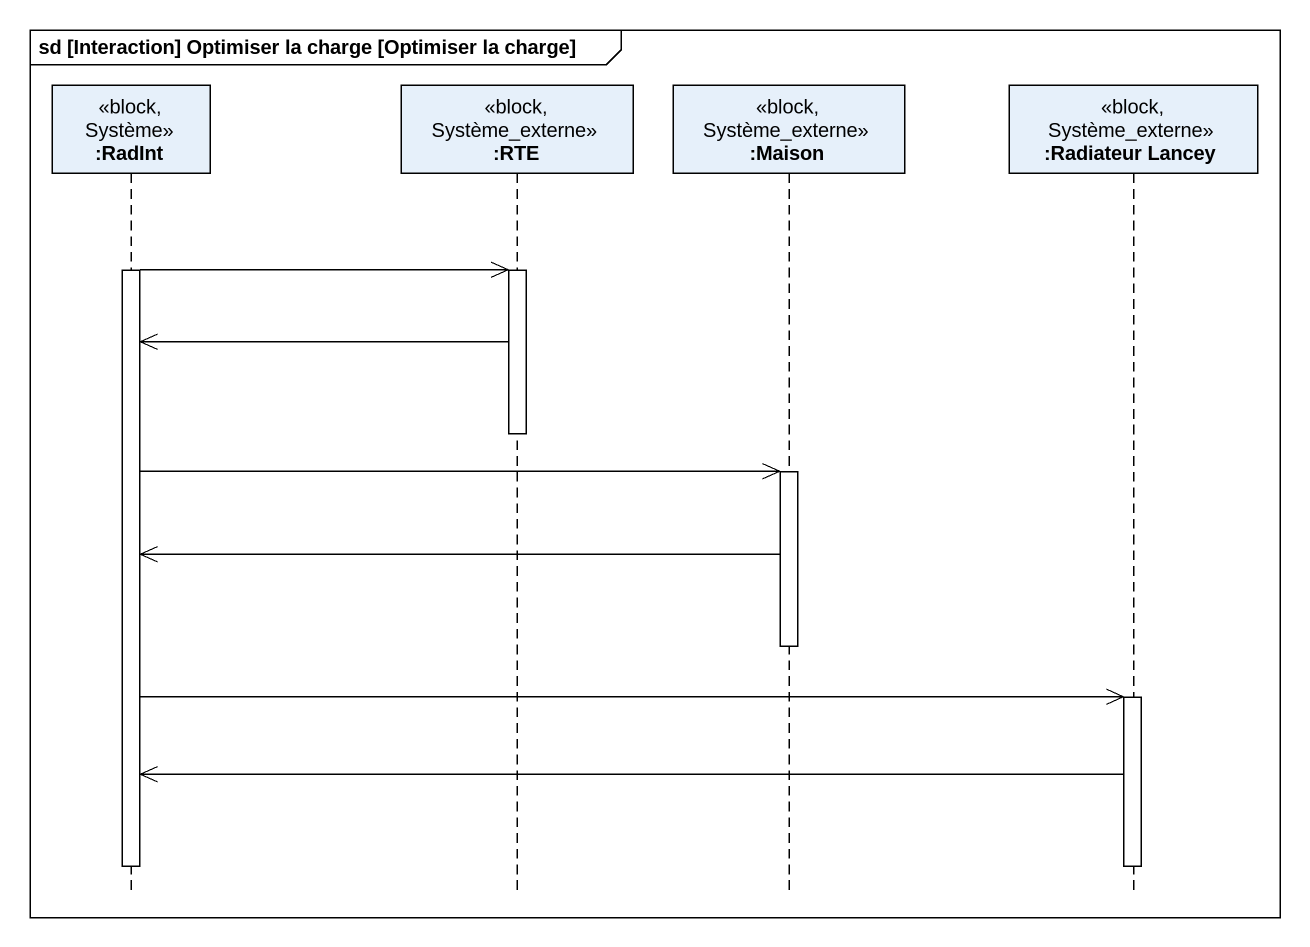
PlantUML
@startuml
mainframe sd [Interaction] Optimiser la charge [Optimiser la charge]
hide footbox
participant ":RadInt" as RadInt <<block, Système>>
participant ":RTE" as RTE <<block, Système_externe>>
participant ":Maison" as Maison <<block, Système_externe>>
participant ":Radiateur Lancey" as Radiateur_Lancey <<block, Système_externe>>

activate RadInt
RadInt ->> RTE
activate RTE
RTE ->> RadInt
deactivate RTE
RadInt ->> Maison
activate Maison
Maison ->> RadInt
deactivate Maison
RadInt ->> Radiateur_Lancey
activate Radiateur_Lancey
Radiateur_Lancey ->> RadInt
deactivate Radiateur_Lancey
deactivate RadInt
@enduml
